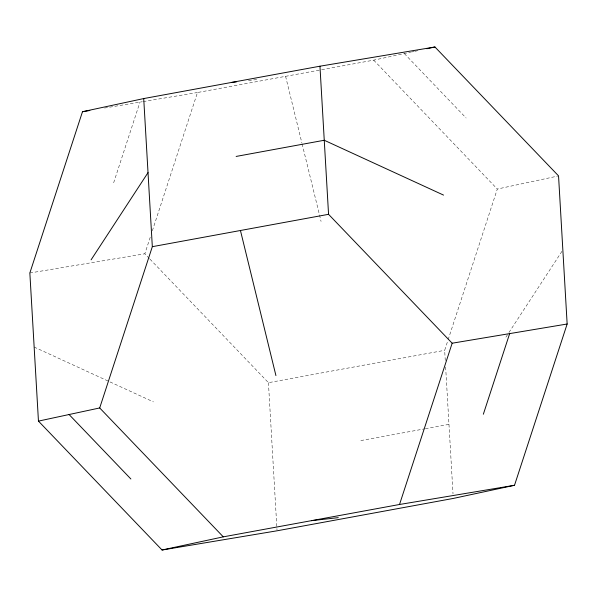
<?xml version="1.0" encoding="UTF-8"?>
<svg xmlns="http://www.w3.org/2000/svg" width="597" height="597" viewBox="0 0 597 597"><rect width="100%" height="100%" fill="white"/><g stroke="black" fill="none" stroke-linecap="round" stroke-linejoin="round"><path stroke-width="0.45" stroke-dasharray="2.98 2.24" d="M113.661 182.757L139.982 102.117M149.347 258.486L144.84 253.785L150.623 236.061M152.362 230.748L197.473 92.513L320.746 69.871M445.265 360.506L444.675 350.32L447.854 340.574M448.146 339.686L497.301 189.048L557.643 176.085M505.913 337.163L508.45 333.268M508.965 332.492L562.844 249.949M321.656 69.707L373.707 60.148L410.632 52.215M411.527 52.021L414.228 51.439M415.131 51.245L417.833 50.663M149.989 259.158L268.441 382.684L444.675 350.32M360.857 440.564L424.452 428.885M425.355 428.713L448.974 424.377M104.557 108.035L142.28 101.736M143.198 101.58L197.473 92.513M29.85 272.993L144.84 253.785M248.516 80.505L258.71 79.356M34.156 347.051L153.451 401.9M404.326 53.566L466.123 118.019M373.707 60.148L497.301 189.048M285.59 76.326L301.903 143.019M302.119 143.914L321.074 221.42M445.638 366.983L453.011 493.809M268.441 382.684L276.993 529.875"/><path stroke-width="0.9" d="M82.483 111.721L29.85 272.993L38.454 421.109L162.056 550.009L277.045 530.8L453.28 498.435L514.517 485.279L567.15 324.007L558.546 175.891L434.944 46.991L319.955 66.2L143.72 98.565L82.483 111.721L89.841 110.497M38.454 421.109L99.699 407.952L152.325 246.68L143.72 98.565M162.056 550.009L223.293 536.852L399.527 504.487L452.16 343.215L328.559 214.316L319.955 66.2M483.339 414.243L509.651 333.611M91.087 259.837L148.026 172.623M426.84 48.73L434.944 46.991M236.143 156.436L324.253 140.258L443.549 195.1M152.325 246.68L328.559 214.316M452.16 343.215L567.15 324.007M399.527 504.487L514.517 485.279M231.837 82.386L236.472 81.864M311.41 520.674L338.29 517.644M99.699 407.952L223.293 536.852M69.073 414.527L130.877 478.981M240.442 230.494L275.926 375.58"/></g></svg>
